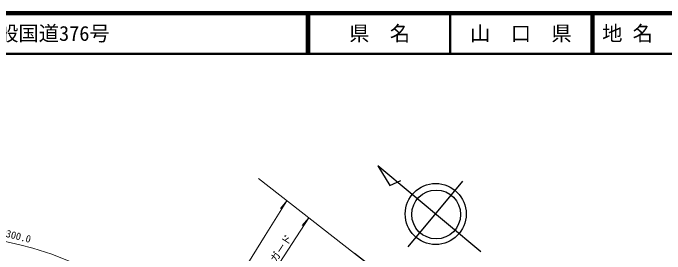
# Model space of a CAD drawing. Units: millimetres at full size, sheet at 1:1000; details may follow other scales. Extents: x 40000 to 680000, y 20000 to 380000.
# Drawn here: x 225423 to 385840, y 320808 to 380000 of the extents above; entities that cross this region are included whole.
import ezdxf
from ezdxf.enums import TextEntityAlignment as Align

# ---------------------------------------------------------------- set-up
doc = ezdxf.new("R2010")
doc.units = ezdxf.units.MM
doc.header["$LTSCALE"] = 1000
for name, color, linetype, lineweight in [('M-BMK-OTRS', 5, 'Continuous', 25), ('M-BMK-SRVR', 3, 'Continuous', 25), ('M-STR-HTXT', 7, 'Continuous', 13), ('M-TTL', 2, 'Continuous', 140), ('M-TTL-LINE', 7, 'Continuous', 50)]:
    doc.layers.add(name, color=color, linetype=linetype, lineweight=lineweight)
doc.layers.add('M-TTL-TXT', color=7, linetype='Continuous')
doc.styles.add('ＭＳ ゴシック', font='')
doc.styles.get('ＭＳ ゴシック').set_extended_font_data('MS Gothic')

msp = doc.modelspace()

# ---------------------------------------------------------------- linework, layer by layer
at = {"layer": 'M-BMK-OTRS'}
msp.add_line((348573, 290678), (309483, 320888), dxfattribs=at)
at = {"layer": 'M-BMK-SRVR'}
for p, q in [((340542, 321310), (315165, 342451)), ((315165, 342451), (318136, 337625)), ((318136, 337625), (320887, 338824)), ((322680, 322524), (336122, 338659))]:
    msp.add_line(p, q, dxfattribs=at)
for centre, radius in [((329428, 330624), 7500), ((329544, 330516), 6000)]:
    msp.add_circle(centre, radius, dxfattribs=at)
at = {"layer": 'M-STR-HTXT'}
for p, q in [((309483, 320888), (285798, 339320)), ((292792, 333877), (291211, 332000)), ((284949, 309336), (298175, 329688)), ((298175, 329688), (296563, 327836))]:
    msp.add_line(p, q, dxfattribs=at)
msp.add_lwpolyline([(222793, 324016), (227065, 323083), (230307, 322203), (234948, 320718), (239676, 318868), (242762, 317513), (246078, 315854), (251661, 313184), (262375, 308397), (264513, 307641), (266393, 307230), (268401, 307079), (269687, 307101), (271523, 307144), (273304, 307501), (275140, 308159), (276447, 309055), (277980, 310264), (278909, 311540), (287448, 325362), (292792, 333877)], dxfattribs=at)
at = {"layer": 'M-TTL'}
msp.add_line((680000, 380000), (40000, 380000), dxfattribs=at)
at = {"layer": 'M-TTL-LINE'}
for p, q in [((297750, 380000), (297750, 370000)), ((298250, 380000), (298250, 370000)), ((333000, 380000), (333000, 370000)), ((367750, 380000), (367750, 370000)), ((368250, 380000), (368250, 370000)), ((40000, 370000), (680000, 370000))]:
    msp.add_line(p, q, dxfattribs=at)

# ---------------------------------------------------------------- texts
at = {"layer": 'M-STR-HTXT', "style": 'ＭＳ ゴシック'}
for s, rotation, p in [('L=300.0', 345.964, (220968, 325082)), ('ストンガード', 56.982, (286477, 311946))]:
    msp.add_text(s, height=1833, rotation=rotation, dxfattribs=at).set_placement(p, align=Align.BOTTOM_LEFT)
at = {"layer": 'M-TTL-TXT', "style": 'ＭＳ ゴシック'}
for s, p in [('一般国道376号', (216734, 375000)), ('地 名', (370380, 375000))]:
    msp.add_text(s, height=3666, dxfattribs=at).set_placement(p, align=Align.MIDDLE_LEFT)
for s, p in [('県\u3000名', (315625, 375000)), ('山\u3000口\u3000県', (350375, 375000))]:
    msp.add_text(s, height=3666, dxfattribs=at).set_placement(p, align=Align.MIDDLE_CENTER)

doc.saveas('drawing.dxf')
